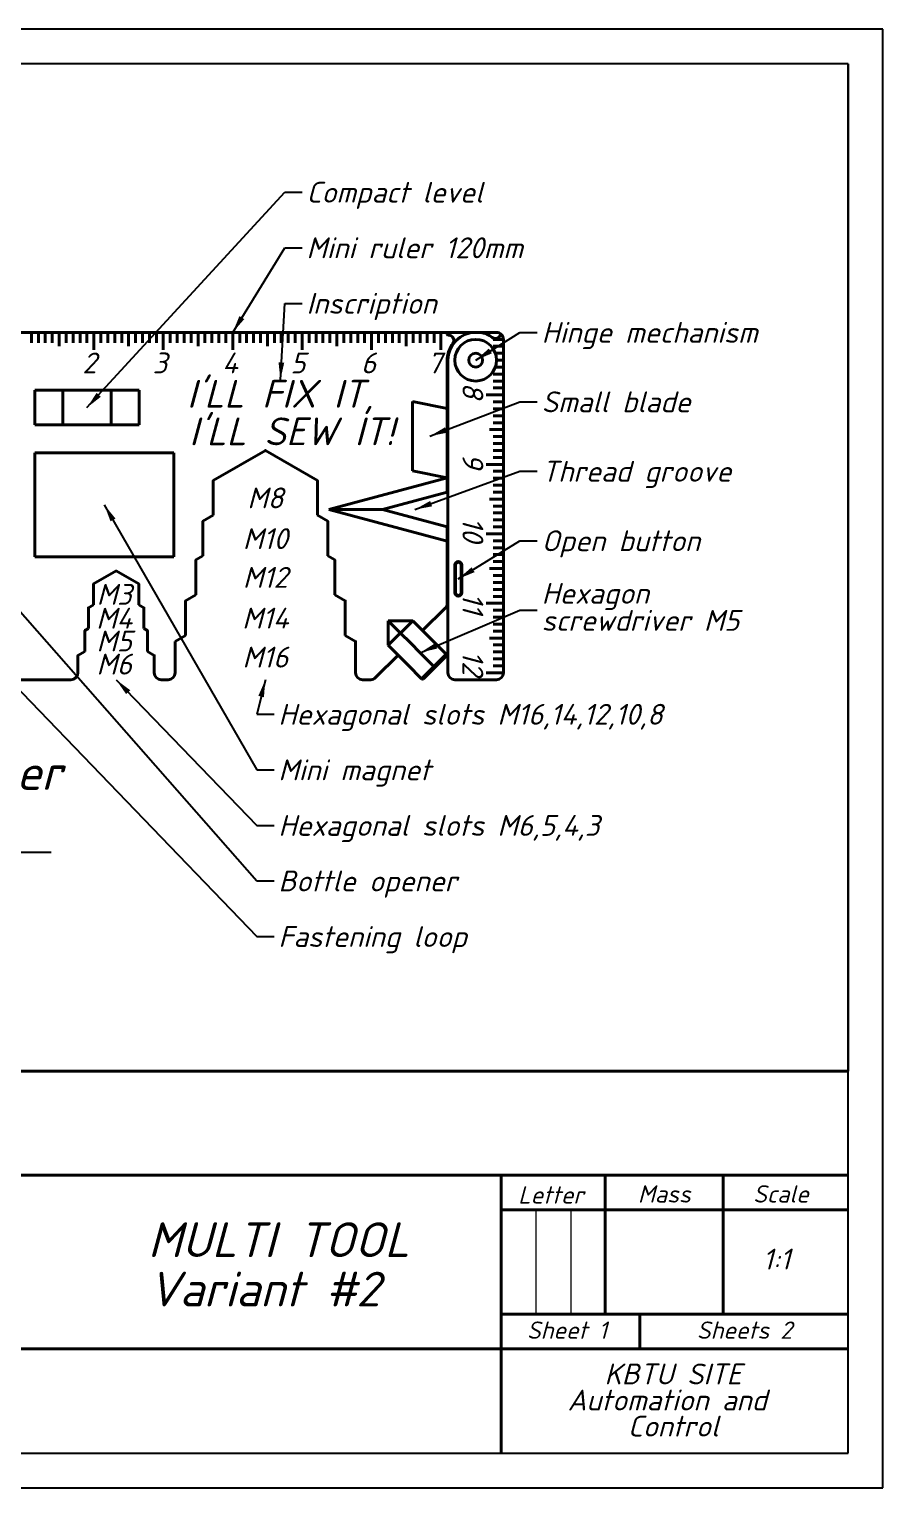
# Model space of a CAD drawing. Header units: millimetres. Extents: x 0 to 617, y 0 to 210.
# Drawn here: x 174 to 297, y 0 to 210 of the extents above; entities that cross this region are included whole.
import ezdxf
from ezdxf.enums import TextEntityAlignment as Align

# ---------------------------------------------------------------- set-up
doc = ezdxf.new("R2010")
doc.units = ezdxf.units.MM
for name, color, linetype, lineweight in [('Основная', 7, 'Continuous', 40), ('текст', 7, 'Continuous', 30), ('тонкая', 7, 'Continuous', 20)]:
    doc.layers.add(name, color=color, linetype=linetype, lineweight=lineweight)
doc.styles.add('GOST', font='ISOCPEUI.TTF')
doc.dimstyles.new('Copy of ISO-25', dxfattribs={"dimtxt": 3, "dimasz": 2.5, "dimexe": 1.25, "dimexo": 0.625, "dimtad": 1, "dimtoh": 1, "dimtxsty": 'GOST', "dimcen": 2.5, "dimadec": 0, "dimazin": 0, "dimtfac": 1, "dimtmove": 0, "dimatfit": 3, "dimfxl": 1, "dimarcsym": 0})

msp = doc.modelspace()

# ---------------------------------------------------------------- linework, layer by layer
for p, q in [((297, 210), (0, 210)), ((297, 0), (297, 210)), ((292, 205), (20, 205)), ((292, 5), (292, 205)), ((292, 205), (292, 60)), ((20, 5), (292, 5)), ((0, 0), (297, 0))]:
    msp.add_line(p, q)
at = {"lineweight": 40}
for p, q in [((235.339, 166.346), (163.339, 166.346)), ((174.339, 166.346), (174.339, 164.846)), ((175.339, 166.346), (175.339, 164.846)), ((176.339, 166.346), (176.339, 164.846)), ((177.339, 166.346), (177.339, 164.846)), ((178.339, 166.346), (178.339, 164.846)), ((178.339, 166.346), (178.339, 164.346)), ((179.339, 166.346), (179.339, 164.846)), ((180.339, 166.346), (180.339, 164.846)), ((181.339, 166.346), (181.339, 164.846)), ((182.339, 166.346), (182.339, 164.846)), ((183.339, 166.346), (183.339, 164.846)), ((183.339, 166.346), (183.339, 163.846)), ((184.339, 166.346), (184.339, 164.846)), ((185.339, 166.346), (185.339, 164.846)), ((186.339, 166.346), (186.339, 164.846)), ((187.339, 166.346), (187.339, 164.846)), ((188.339, 166.346), (188.339, 164.846)), ((188.339, 166.346), (188.339, 164.346)), ((189.339, 166.346), (189.339, 164.846)), ((190.339, 166.346), (190.339, 164.846)), ((191.339, 166.346), (191.339, 164.846)), ((192.339, 166.346), (192.339, 164.846)), ((193.339, 166.346), (193.339, 164.846)), ((193.339, 166.346), (193.339, 163.846)), ((194.339, 166.346), (194.339, 164.846)), ((195.339, 166.346), (195.339, 164.846)), ((196.339, 166.346), (196.339, 164.846)), ((197.339, 166.346), (197.339, 164.846)), ((198.339, 166.346), (198.339, 164.846)), ((198.339, 166.346), (198.339, 164.346)), ((199.339, 166.346), (199.339, 164.846)), ((200.339, 166.346), (200.339, 164.846)), ((201.339, 166.346), (201.339, 164.846)), ((202.339, 166.346), (202.339, 164.846)), ((203.339, 166.346), (203.339, 164.846)), ((203.339, 166.346), (203.339, 163.846)), ((204.339, 166.346), (204.339, 164.846)), ((205.339, 166.346), (205.339, 164.846)), ((206.339, 166.346), (206.339, 164.846)), ((207.339, 166.346), (207.339, 164.846)), ((208.339, 166.346), (208.339, 164.846)), ((208.339, 166.346), (208.339, 164.346)), ((209.339, 166.346), (209.339, 164.846)), ((210.339, 166.346), (210.339, 164.846)), ((211.339, 166.346), (211.339, 164.846)), ((212.339, 166.346), (212.339, 164.846)), ((213.339, 166.346), (213.339, 164.846)), ((213.339, 166.346), (213.339, 163.846)), ((214.339, 166.346), (214.339, 164.846)), ((215.339, 166.346), (215.339, 164.846)), ((216.339, 166.346), (216.339, 164.846)), ((217.339, 166.346), (217.339, 164.846)), ((218.339, 166.346), (218.339, 164.846)), ((218.339, 166.346), (218.339, 164.346)), ((219.339, 166.346), (219.339, 164.846)), ((220.339, 166.346), (220.339, 164.846)), ((221.339, 166.346), (221.339, 164.846)), ((222.339, 166.346), (222.339, 164.846)), ((223.339, 166.346), (223.339, 164.846)), ((223.339, 166.346), (223.339, 163.846)), ((224.339, 166.346), (224.339, 164.846)), ((225.339, 166.346), (225.339, 164.846)), ((226.339, 166.346), (226.339, 164.846)), ((227.339, 166.346), (227.339, 164.846)), ((228.339, 166.346), (228.339, 164.846)), ((228.339, 166.346), (228.339, 164.346)), ((229.339, 166.346), (229.339, 164.846)), ((230.339, 166.346), (230.339, 164.846)), ((231.339, 166.346), (231.339, 164.846)), ((232.339, 166.346), (232.339, 164.846)), ((233.339, 166.346), (233.339, 164.846)), ((233.339, 166.346), (233.339, 163.846)), ((234.239, 166.046), (234.239, 166.346)), ((234.239, 166.346), (234.239, 166.046)), ((234.339, 165.946), (234.439, 165.946)), ((235.339, 166.346), (241.339, 166.346)), ((238.339, 166.346), (239.037, 166.346)), ((242.339, 165.346), (240.839, 165.346)), ((242.339, 164.346), (240.839, 164.346)), ((242.339, 117.346), (242.339, 165.346)), ((234.329, 163.1), (234.239, 162.6)), ((234.239, 143.337), (234.239, 162.6)), ((234.339, 117.346), (234.339, 162.346)), ((242.339, 163.346), (241.168, 163.346)), ((242.339, 162.346), (241.339, 162.346)), ((242.339, 162.346), (241.339, 162.346)), ((242.339, 160.346), (240.839, 160.346)), ((242.339, 161.346), (241.168, 161.346)), ((174.839, 158.014), (189.839, 158.014)), ((174.839, 153.014), (174.839, 158.014)), ((178.839, 158.014), (178.839, 153.014)), ((185.839, 158.014), (185.839, 153.014)), ((189.839, 158.014), (189.839, 153.014)), ((242.339, 159.346), (240.839, 159.346)), ((242.339, 158.346), (240.839, 158.346)), ((229.239, 156.408), (229.239, 146.408)), ((229.239, 156.408), (234.239, 155.408)), ((242.339, 157.346), (239.839, 157.346)), ((242.339, 157.346), (240.839, 157.346)), ((242.339, 156.346), (240.839, 156.346)), ((242.339, 155.346), (240.839, 155.346)), ((242.339, 154.346), (240.839, 154.346)), ((242.339, 153.346), (240.839, 153.346)), ((189.839, 153.014), (174.839, 153.014)), ((242.339, 152.346), (240.339, 152.346)), ((242.339, 152.346), (240.839, 152.346)), ((242.339, 151.346), (240.839, 151.346)), ((242.339, 150.346), (240.839, 150.346)), ((242.339, 149.346), (240.839, 149.346)), ((174.839, 149.014), (194.839, 149.014)), ((174.839, 134.014), (174.839, 149.014)), ((194.839, 134.014), (194.839, 149.014)), ((234.239, 148.408), (234.239, 148.408)), ((242.339, 147.346), (239.839, 147.346)), ((242.339, 148.346), (240.839, 148.346)), ((242.339, 147.346), (240.839, 147.346)), ((234.239, 145.408), (217.182, 140.837)), ((229.239, 146.408), (234.239, 145.408)), ((242.339, 146.346), (240.839, 146.346)), ((242.339, 145.346), (240.839, 145.346)), ((234.239, 143.337), (224.909, 140.837)), ((242.339, 144.346), (240.839, 144.346)), ((242.339, 143.346), (240.839, 143.346)), ((217.182, 140.837), (224.909, 140.837)), ((217.182, 140.837), (234.239, 136.266)), ((234.239, 138.337), (224.909, 140.837)), ((242.339, 142.346), (240.339, 142.346)), ((242.339, 142.346), (240.839, 142.346)), ((242.339, 141.346), (240.839, 141.346)), ((242.339, 140.346), (240.839, 140.346)), ((242.339, 139.346), (240.839, 139.346)), ((234.239, 135.421), (234.239, 138.337)), ((242.339, 137.346), (239.839, 137.346)), ((242.339, 138.346), (240.839, 138.346)), ((242.339, 137.346), (240.839, 137.346)), ((234.239, 135.421), (234.239, 132.832)), ((242.339, 136.346), (240.839, 136.346)), ((242.339, 135.346), (240.839, 135.346)), ((194.839, 134.014), (174.839, 134.014)), ((234.239, 127.371), (234.239, 132.832)), ((235.339, 132.866), (235.339, 128.866)), ((235.439, 132.866), (235.439, 128.866)), ((235.539, 133.266), (235.839, 133.266)), ((236.239, 132.866), (236.239, 128.866)), ((236.339, 132.866), (236.339, 128.866)), ((242.339, 132.346), (240.339, 132.346)), ((242.339, 134.346), (240.839, 134.346)), ((242.339, 133.346), (240.839, 133.346)), ((242.339, 132.346), (240.839, 132.346)), ((242.339, 131.346), (240.839, 131.346)), ((242.339, 130.346), (240.839, 130.346)), ((235.839, 128.466), (235.539, 128.466)), ((242.339, 129.346), (240.839, 129.346)), ((242.339, 128.346), (240.839, 128.346)), ((230.699, 123.417), (233.946, 126.664)), ((242.339, 127.346), (239.839, 127.346)), ((242.339, 127.346), (240.839, 127.346)), ((242.339, 126.346), (240.839, 126.346)), ((225.749, 121.295), (229.285, 124.831)), ((225.749, 121.295), (225.749, 124.831)), ((229.285, 124.831), (225.749, 124.831)), ((225.749, 124.831), (227.517, 123.063)), ((230.699, 123.417), (229.285, 124.831)), ((242.339, 125.346), (240.839, 125.346)), ((242.339, 124.346), (240.839, 124.346)), ((195.039, 121.846), (195.039, 117.346)), ((228.931, 121.649), (227.517, 123.063)), ((232.113, 122.002), (230.699, 123.417)), ((234.093, 120.022), (232.113, 122.002)), ((242.339, 122.346), (240.339, 122.346)), ((242.339, 123.346), (240.839, 123.346)), ((242.339, 122.346), (240.839, 122.346)), ((227.163, 119.881), (223.921, 116.638)), ((227.163, 119.881), (225.749, 121.295)), ((228.578, 118.467), (227.163, 119.881)), ((230.345, 120.235), (228.931, 121.649)), ((230.345, 120.235), (232.467, 118.113)), ((230.558, 116.487), (234.093, 120.022)), ((230.84, 116.487), (234.093, 119.74)), ((242.339, 121.346), (240.839, 121.346)), ((242.339, 120.346), (240.839, 120.346)), ((228.578, 118.467), (230.558, 116.487)), ((242.339, 119.346), (240.839, 119.346)), ((242.339, 118.346), (240.839, 118.346)), ((163.339, 116.346), (180.039, 116.346)), ((193.039, 116.346), (194.039, 116.346)), ((222.039, 116.346), (223.214, 116.346)), ((235.339, 116.346), (241.339, 116.346)), ((242.339, 117.346), (239.839, 117.346)), ((242.339, 117.346), (240.839, 117.346))]:
    msp.add_line(p, q, dxfattribs=at)
for points in [[(215.539, 140.021), (215.539, 145.021), (208.039, 149.351), (200.539, 145.021), (200.539, 140.021)], [(200.539, 140.021), (199.039, 139.155), (199.039, 134.155)], [(217.039, 134.155), (217.039, 139.155), (215.539, 140.021)], [(199.039, 134.155), (198.039, 133.578), (198.039, 128.578)], [(218.039, 128.578), (218.039, 133.578), (217.039, 134.155)], [(189.789, 127.138), (189.789, 130.138), (186.539, 132.014), (183.289, 130.138), (183.289, 127.138)], [(198.039, 128.578), (196.539, 127.712), (196.539, 122.712)], [(219.539, 122.712), (219.539, 127.712), (218.039, 128.578)], [(183.289, 127.138), (182.539, 126.705), (182.539, 123.705)], [(190.539, 123.705), (190.539, 126.705), (189.789, 127.138)], [(182.539, 123.705), (182.039, 123.416), (182.039, 120.416)], [(191.039, 120.416), (191.039, 123.416), (190.539, 123.705)], [(196.539, 122.712), (195.039, 121.846)], [(221.039, 117.346), (221.039, 121.846), (219.539, 122.712)], [(182.039, 120.416), (181.039, 119.839), (181.039, 117.339)], [(192.039, 117.339), (192.039, 119.839), (191.039, 120.416)]]:
    msp.add_lwpolyline(points, dxfattribs=at)
for radius in [3, 1]:
    msp.add_circle((238.339, 162.346), radius, dxfattribs=at)
for centre, radius, start, end in [((234.339, 166.046), 0.1, 180, 270), ((238.339, 162.346), 4, 90, 180), ((234.439, 165.196), 0.75, 323.84181, 90), ((238.339, 162.346), 4.06, 53.84181, 80.10731), ((241.189, 166.246), 0.77, 233.84181, 340.06064), ((241.339, 165.346), 1, 42.09347, 90), ((242.007, 165.949), 0.1, 42.09347, 160.06064), ((241.339, 165.346), 1, 0, 42.09347), ((238.339, 162.346), 4.08, 143.84181, 169.34214), ((238.339, 162.346), 5.728, 224.29268, 225.70732), ((235.239, 134.266), 1, 180, 205.84193), ((235.839, 132.866), 0.5, 0, 180), ((235.839, 132.866), 0.4, 0, 180), ((235.839, 128.866), 0.5, 180, 0), ((235.839, 128.866), 0.4, 180, 0), ((233.239, 127.371), 1, 315, 0), ((235.239, 127.466), 1, 154.15807, 180), ((233.952, 119.881), 0.2, 315, 45), ((180.039, 117.346), 1, 270, 0), ((193.039, 117.346), 1, 180, 270), ((194.039, 117.346), 1, 270, 0), ((222.039, 117.346), 1, 180, 270), ((223.214, 117.346), 1, 270, 315), ((230.699, 116.628), 0.2, 225, 315), ((235.339, 117.346), 1, 180, 270), ((241.339, 117.346), 1, 270, 0)]:
    msp.add_arc(centre, radius, start, end, dxfattribs=at)
at = {"layer": 'Основная'}
for p, q in [((292, 60), (107, 60)), ((107, 45), (292, 45)), ((242, 45), (242, 5)), ((257, 45), (257, 25)), ((274, 45), (274, 25)), ((242, 40), (292, 40)), ((292, 25), (242, 25)), ((262, 25), (262, 20)), ((292, 20), (172, 20))]:
    msp.add_line(p, q, dxfattribs=at)
at = {"layer": 'тонкая'}
for p, q in [((246.988, 39.791), (246.988, 25)), ((252.066, 39.791), (252.066, 25))]:
    msp.add_line(p, q, dxfattribs=at)

# ---------------------------------------------------------------- texts
at = {"style": 'GOST'}
for s, p in [('Compact level', (213.964, 186.525)), ('Mini ruler 120mm', (213.964, 178.525)), ('Inscription', (213.964, 170.525)), ('Hinge mechanism', (247.847, 166.346)), ('Small blade', (247.847, 156.346)), ('Thread groove', (247.847, 146.346)), ('Open button', (247.847, 136.346)), ('Hexagon ', (247.847, 128.78)), ('screwdriver M5', (247.847, 124.88)), ('Hexagonal slots M16,14,12,10,8', (209.922, 111.365)), ('Mini magnet', (209.922, 103.365)), ('Hexagonal slots M6,5,4,3', (209.922, 95.365)), ('Bottle opener', (209.922, 87.365)), ('Fastening loop', (209.922, 79.365))]:
    msp.add_text(s, height=3, dxfattribs=at).set_placement(p, align=Align.MIDDLE_LEFT)
for s, p in [('2', (182.704, 163.446)), ('3', (192.854, 163.446)), ('4', (202.943, 163.446)), ('5', (212.733, 163.446)), ('6', (222.9, 163.446)), ('7', (232.438, 163.446))]:
    msp.add_text(s, height=3, dxfattribs=at).set_placement(p, align=Align.TOP_CENTER)
at = {"lineweight": 40, "style": 'GOST'}
for s, p in [("I'LL FIX IT,", (210.206, 159.514)), ("I'LL SEW IT!", (211.85, 154.099))]:
    msp.add_text(s, height=4, dxfattribs=at).set_placement(p, align=Align.TOP_CENTER)
at = {"style": 'GOST'}
for s, p in [('8', (239.439, 158.011)), ('9', (239.439, 147.896)), ('10', (239.439, 137.943)), ('11', (239.439, 127.346)), ('12', (239.439, 118.74))]:
    msp.add_text(s, height=3, rotation=270, dxfattribs=at).set_placement(p, align=Align.TOP_CENTER)
for s, p in [('M8', (208.039, 142.521)), ('M10', (208.039, 136.655)), ('M12', (208.039, 131.078)), ('M3', (186.267, 128.638)), ('M4', (186.267, 125.205)), ('M14', (208.039, 125.212)), ('M5', (186.267, 121.916)), ('M6', (186.267, 118.589)), ('M16', (208.039, 119.596))]:
    msp.add_text(s, height=3, dxfattribs=at).set_placement(p, align=Align.MIDDLE)
at = {"insert": (136.678, 92.144), "char_height": 5, "attachment_point": 7, "style": 'GOST'}
msp.add_mtext("Front's upper \\Pside", dxfattribs=at)
at = {"layer": 'текст', "style": 'GOST'}
for s, height, p in [('Letter', 2.5, (244.455, 40.921)), ('Mass', 2.5, (261.712, 41.065)), ('Scale', 2.5, (278.315, 41.065)), ('MULTI TOOL', 5, (191.129, 33.224)), ('1:1', 3, (279.694, 31.435)), ('Variant #2', 5, (191.167, 26.113)), ('Sheet 1', 2.5, (245.718, 21.451)), ('Sheets 2', 2.5, (270.201, 21.451)), ('KBTU SITE', 3, (256.89, 14.89)), ('Automation and', 3, (251.578, 11.135)), ('Control', 3, (260.258, 7.38))]:
    msp.add_text(s, height=height, dxfattribs=at).set_placement(p)

# ---------------------------------------------------------------- leaders
at = {"lineweight": 5}
for points in [[(182.339, 155.514), (210.839, 186.525), (213.339, 186.525)], [(203.339, 166.346), (210.839, 178.525), (213.339, 178.525)], [(210.206, 159.514), (210.839, 170.525), (213.339, 170.525)], [(238.339, 162.346), (244.722, 166.346), (247.222, 166.346)], [(231.739, 151.408), (244.722, 156.346), (247.222, 156.346)], [(229.574, 140.837), (244.722, 146.346), (247.222, 146.346)], [(184.839, 141.514), (206.797, 103.365), (209.297, 103.365)], [(235.839, 130.866), (244.722, 136.346), (247.222, 136.346)], [(166.339, 133.393), (206.797, 87.365), (209.297, 87.365)], [(230.345, 120.235), (244.722, 126.346), (247.222, 126.346)], [(166.839, 120.846), (206.797, 79.365), (209.297, 79.365)], [(186.539, 116.346), (206.797, 95.365), (209.297, 95.365)], [(208.039, 116.346), (206.797, 111.365), (209.297, 111.365)]]:
    msp.add_leader(points, dimstyle='Copy of ISO-25', dxfattribs=at)
at = {"lineweight": 5, "annotation_type": 0, "has_hookline": 1, "hookline_direction": 0, "text_width": 42.985}
msp.add_leader([(117.82, 82.953), (131.053, 91.519), (133.553, 91.519)], dimstyle='Copy of ISO-25', dxfattribs=at)

doc.saveas('drawing.dxf')
